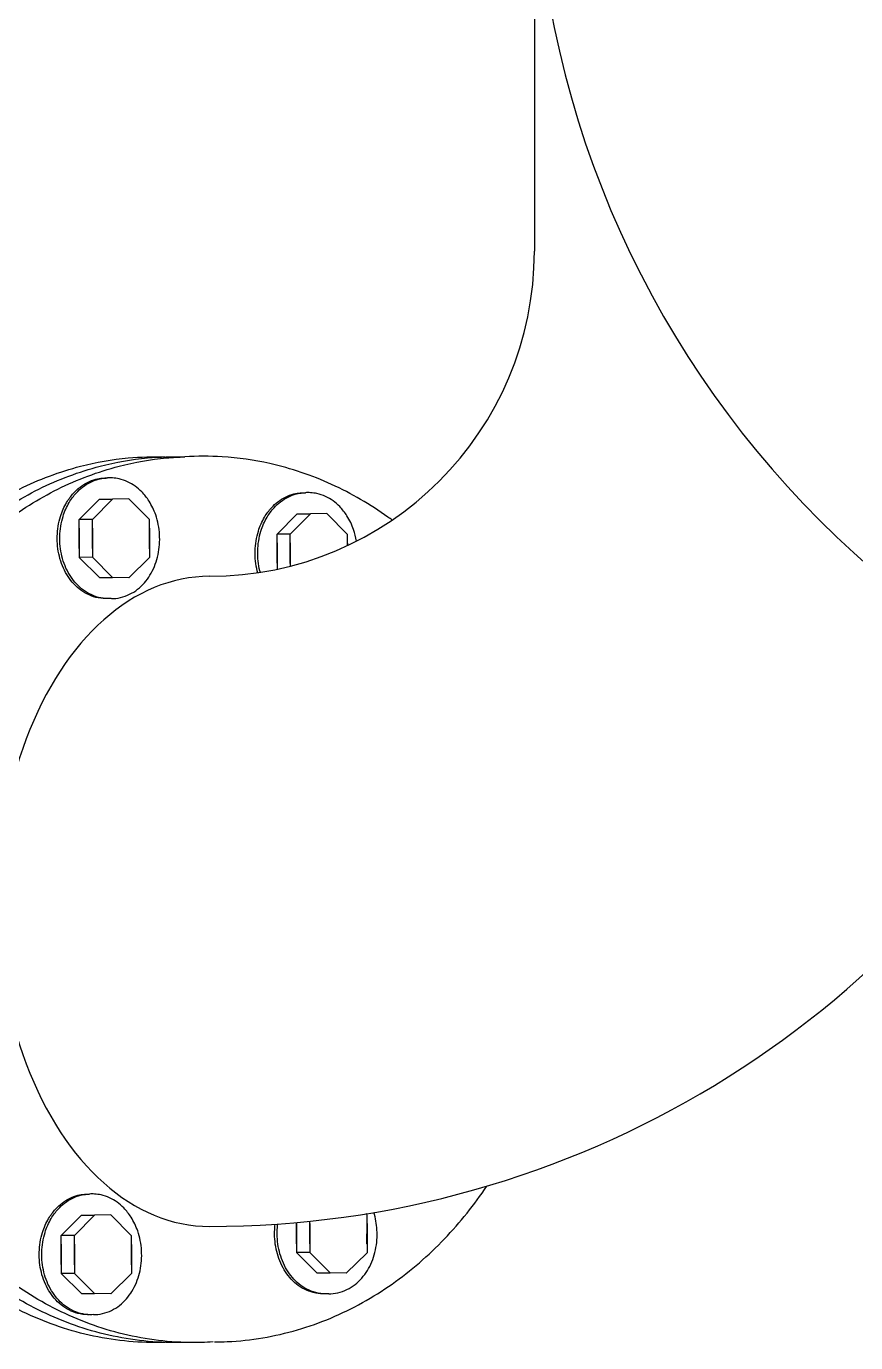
# Model space of a CAD drawing. Header units: inches. Extents: x 68782 to 87500, y -27905 to -16049.
# Drawn here: x 82455 to 82774, y -26075 to -25568 of the extents above; entities that cross this region are included whole.
import ezdxf

# ---------------------------------------------------------------- set-up
doc = ezdxf.new("R2010")
doc.units = ezdxf.units.IN
doc.header["$MEASUREMENT"] = 0
doc.layers.add('M-X-BKGD', color=8, linetype='Continuous')

msp = doc.modelspace()

# ---------------------------------------------------------------- linework, layer by layer
at = {"layer": 'M-X-BKGD'}
for p, q in [((82649.97, -25279.9), (82649.97, -25654.9)), ((82474.83, -25758.06), (82482.62, -25750.18)), ((82479.94, -25758.07), (82487.72, -25750.19)), ((82501.96, -25758.1), (82493.97, -25750.11)), ((82474.83, -25769.25), (82474.83, -25758.06)), ((82479.94, -25758.07), (82474.83, -25758.06)), ((82479.94, -25769.26), (82479.94, -25758.07)), ((82501.96, -25769.3), (82501.96, -25758.1)), ((82550.97, -25763.72), (82558.75, -25755.84)), ((82556.07, -25763.73), (82563.86, -25755.85)), ((82578.09, -25763.77), (82570.1, -25755.78)), ((82474.83, -25761.42), (82474.83, -25772.61)), ((82479.94, -25761.4), (82479.94, -25772.6)), ((82501.95, -25769.26), (82501.96, -25761.39)), ((82501.96, -25761.44), (82501.96, -25772.64)), ((82550.97, -25774.91), (82550.97, -25763.72)), ((82556.07, -25763.73), (82550.97, -25763.72)), ((82556.07, -25774.92), (82556.07, -25763.73)), ((82578.09, -25768.05), (82578.09, -25763.77)), ((82550.97, -25767.08), (82550.97, -25777.17)), ((82556.07, -25767.07), (82556.07, -25775.97)), ((82578.09, -25767.11), (82578.09, -25768.05)), ((82578.1, -25768.05), (82578.1, -25767.06)), ((82479.94, -25772.6), (82474.83, -25772.61)), ((82474.83, -25772.61), (82482.63, -25780.39)), ((82479.94, -25772.6), (82487.72, -25780.39)), ((82501.96, -25772.64), (82493.97, -25780.47)), ((82467.91, -26033.4), (82475.7, -26025.52)), ((82473.01, -26033.41), (82480.8, -26025.53)), ((82495.04, -26033.45), (82487.05, -26025.46)), ((82585.59, -26025.45), (82585.17, -26025.04)), ((82585.59, -26036.65), (82585.59, -26025.45)), ((82558.46, -26036.6), (82558.46, -26028.4)), ((82558.46, -26028.77), (82558.46, -26039.96)), ((82563.57, -26036.61), (82563.57, -26027.91)), ((82563.57, -26028.76), (82563.57, -26039.95)), ((82585.58, -26036.61), (82585.6, -26028.74)), ((82585.59, -26028.79), (82585.59, -26039.99)), ((82467.91, -26044.59), (82467.91, -26033.4)), ((82473.01, -26033.41), (82467.91, -26033.4)), ((82467.91, -26036.76), (82467.91, -26047.95)), ((82473.01, -26044.6), (82473.01, -26033.41)), ((82473.01, -26036.75), (82473.01, -26047.94)), ((82495.03, -26044.6), (82495.04, -26036.74)), ((82495.04, -26044.64), (82495.04, -26033.45)), ((82495.04, -26036.79), (82495.04, -26047.98)), ((82563.57, -26039.95), (82558.46, -26039.96)), ((82558.46, -26039.96), (82566.27, -26047.74)), ((82563.57, -26039.95), (82571.36, -26047.74)), ((82585.59, -26039.99), (82577.6, -26047.82)), ((82473.01, -26047.94), (82467.91, -26047.95)), ((82467.91, -26047.95), (82475.71, -26055.74)), ((82473.01, -26047.94), (82480.8, -26055.74)), ((82495.04, -26047.98), (82487.05, -26055.81))]:
    msp.add_line(p, q, dxfattribs=at)
at = {"layer": 'M-X-BKGD', "linetype": 'Continuous', "ltscale": 0.05}
for p, q in [((82482.63, -25750.19), (82487.72, -25750.19)), ((82493.97, -25750.11), (82487.72, -25750.19)), ((82558.77, -25755.85), (82563.86, -25755.85)), ((82570.1, -25755.78), (82563.86, -25755.85)), ((82482.63, -25780.39), (82487.72, -25780.39)), ((82493.97, -25780.47), (82487.72, -25780.39)), ((82475.71, -26025.53), (82480.8, -26025.53)), ((82487.05, -26025.46), (82480.8, -26025.53)), ((82566.27, -26047.74), (82571.36, -26047.74)), ((82577.6, -26047.82), (82571.36, -26047.74)), ((82475.71, -26055.74), (82480.8, -26055.74)), ((82487.05, -26055.81), (82480.8, -26055.74))]:
    msp.add_line(p, q, dxfattribs=at)
at = {"layer": 'M-X-BKGD'}
for centre, radius, start, end in [((83024.97, -25493.29), 375, 180, 270), ((82524.97, -25654.9), 125, 270, 0), ((82524.97, -25654.9), 375, 270, 332.3893)]:
    msp.add_arc(centre, radius, start, end, dxfattribs=at)
msp.add_ellipse((82524.97, -25904.9), major_axis=(0, -125), ratio=0.650838, start_param=3.141592, end_param=6.283186, dxfattribs=at)
at = {"layer": 'M-X-BKGD', "linetype": 'Continuous', "ltscale": 0.05}
for points, knots in [([(82507.96, -26074.5), (82506.16, -26074.55), (82504.35, -26074.57), (82493.36, -26074.4), (82484.24, -26073.15), (82466.58, -26068.61), (82458.09, -26065.32), (82442.1, -26057.08), (82434.62, -26052.14), (82420.83, -26040.97), (82414.51, -26034.76), (82403.07, -26021.37), (82397.94, -26014.2), (82383.72, -25990.66), (82376.67, -25973.04), (82367.62, -25936.37), (82365.63, -25917.31), (82366.67, -25879.36), (82369.71, -25860.46), (82379.58, -25828.59), (82385.4, -25815.24), (82398.38, -25793.39), (82404.91, -25784.49), (82417.93, -25770.3), (82424.03, -25764.67), (82437.24, -25754.56), (82444.35, -25750.09), (82459.36, -25742.65), (82467.25, -25739.68), (82481.38, -25736.04), (82487.52, -25734.97), (82498.44, -25733.96), (82503.22, -25733.81), (82508, -25733.96)], [-3.164404, -3.164404, -3.164404, -3.164404, -3.130391, -3.130391, -2.957745, -2.957745, -2.785098, -2.785098, -2.612451, -2.612451, -2.439805, -2.439805, -2.267158, -2.267158, -1.899974, -1.899974, -1.532789, -1.532789, -1.165605, -1.165605, -0.882423, -0.882423, -0.666688, -0.666688, -0.50513, -0.50513, -0.343573, -0.343573, -0.18384, -0.18384, -0.066899, -0.066899, 0.023073, 0.023073, 0.023073, 0.023073]), ([(82515.46, -26074.5), (82513.66, -26074.55), (82511.85, -26074.57), (82500.86, -26074.4), (82491.74, -26073.15), (82474.08, -26068.61), (82465.59, -26065.32), (82449.6, -26057.08), (82442.12, -26052.14), (82428.33, -26040.97), (82422.01, -26034.76), (82410.57, -26021.37), (82405.44, -26014.2), (82391.22, -25990.66), (82384.17, -25973.04), (82375.12, -25936.37), (82373.13, -25917.31), (82374.17, -25879.36), (82377.21, -25860.46), (82387.08, -25828.59), (82392.9, -25815.24), (82405.88, -25793.39), (82412.41, -25784.49), (82425.43, -25770.3), (82431.53, -25764.67), (82444.74, -25754.56), (82451.85, -25750.09), (82466.86, -25742.65), (82474.75, -25739.68), (82488.88, -25736.04), (82495.02, -25734.97), (82505.94, -25733.96), (82510.72, -25733.81), (82515.5, -25733.96)], [-3.164404, -3.164404, -3.164404, -3.164404, -3.130391, -3.130391, -2.957745, -2.957745, -2.785098, -2.785098, -2.612451, -2.612451, -2.439805, -2.439805, -2.267158, -2.267158, -1.899974, -1.899974, -1.532789, -1.532789, -1.165605, -1.165605, -0.882423, -0.882423, -0.666688, -0.666688, -0.50513, -0.50513, -0.343573, -0.343573, -0.18384, -0.18384, -0.066899, -0.066899, 0.023073, 0.023073, 0.023073, 0.023073]), ([(82526.43, -26074.32), (82523.41, -26074.51), (82520.38, -26074.59), (82508.17, -26074.4), (82499.05, -26073.15), (82481.38, -26068.61), (82472.89, -26065.32), (82456.9, -26057.08), (82449.43, -26052.14), (82435.63, -26040.97), (82429.32, -26034.76), (82417.87, -26021.37), (82412.75, -26014.2), (82398.53, -25990.66), (82391.48, -25973.04), (82382.43, -25936.37), (82380.43, -25917.31), (82381.48, -25879.36), (82384.51, -25860.46), (82394.39, -25828.59), (82400.2, -25815.24), (82413.19, -25793.39), (82419.71, -25784.49), (82432.74, -25770.3), (82438.83, -25764.67), (82452.05, -25754.56), (82459.15, -25750.09), (82474.16, -25742.65), (82482.05, -25739.68), (82496.19, -25736.04), (82502.32, -25734.97), (82510.82, -25734.18), (82513.16, -25734.04), (82515.5, -25733.96)], [-3.187483, -3.187483, -3.187483, -3.187483, -3.130391, -3.130391, -2.957745, -2.957745, -2.785098, -2.785098, -2.612451, -2.612451, -2.439805, -2.439805, -2.267158, -2.267158, -1.899974, -1.899974, -1.532789, -1.532789, -1.165605, -1.165605, -0.882423, -0.882423, -0.666688, -0.666688, -0.50513, -0.50513, -0.343573, -0.343573, -0.18384, -0.18384, -0.066899, -0.066899, -0.022777, -0.022777, -0.022777, -0.022777]), ([(82595.23, -25758.28), (82594.71, -25757.89), (82594.17, -25757.51), (82586.88, -25752.28), (82579.63, -25748.04), (82564.39, -25741.09), (82556.41, -25738.38), (82542.17, -25735.19), (82536, -25734.32), (82525.04, -25733.65), (82520.24, -25733.66), (82515.45, -25733.97)], [-0.5178874, -0.5178874, -0.5178874, -0.5178874, -0.5051304, -0.5051304, -0.3435728, -0.3435728, -0.1838404, -0.1838404, -0.0668993, -0.0668993, 0.0233493, 0.0233493, 0.0233493, 0.0233493]), ([(82485.74, -25788.49), (82485.49, -25788.5), (82485.25, -25788.5), (82483.75, -25788.48), (82482.51, -25788.31), (82480.1, -25787.69), (82478.94, -25787.24), (82476.76, -25786.12), (82475.75, -25785.44), (82473.87, -25783.92), (82473.01, -25783.07), (82471.45, -25781.25), (82470.75, -25780.27), (82468.81, -25777.07), (82467.85, -25774.67), (82466.62, -25769.67), (82466.35, -25767.07), (82466.49, -25761.9), (82466.9, -25759.33), (82468.25, -25754.98), (82469.04, -25753.17), (82470.81, -25750.19), (82471.7, -25748.98), (82473.47, -25747.04), (82474.3, -25746.27), (82476.1, -25744.9), (82477.07, -25744.29), (82479.12, -25743.27), (82480.19, -25742.87), (82482.12, -25742.37), (82482.95, -25742.23), (82484.44, -25742.09), (82485.09, -25742.07), (82485.74, -25742.09)], [-3.164404, -3.164404, -3.164404, -3.164404, -3.130391, -3.130391, -2.957745, -2.957745, -2.785098, -2.785098, -2.612451, -2.612451, -2.439805, -2.439805, -2.267158, -2.267158, -1.899974, -1.899974, -1.532789, -1.532789, -1.165605, -1.165605, -0.882423, -0.882423, -0.666688, -0.666688, -0.50513, -0.50513, -0.343573, -0.343573, -0.18384, -0.18384, -0.066899, -0.066899, 0.023073, 0.023073, 0.023073, 0.023073]), ([(82487.23, -25788.47), (82486.82, -25788.49), (82486.41, -25788.5), (82484.74, -25788.48), (82483.5, -25788.31), (82481.1, -25787.69), (82479.94, -25787.24), (82477.76, -25786.12), (82476.74, -25785.44), (82474.86, -25783.92), (82474, -25783.07), (82472.44, -25781.25), (82471.74, -25780.27), (82469.81, -25777.07), (82468.85, -25774.67), (82467.61, -25769.67), (82467.34, -25767.07), (82467.48, -25761.9), (82467.9, -25759.33), (82469.24, -25754.98), (82470.03, -25753.17), (82471.8, -25750.19), (82472.69, -25748.98), (82474.47, -25747.04), (82475.3, -25746.27), (82477.1, -25744.9), (82478.07, -25744.29), (82480.11, -25743.27), (82481.19, -25742.87), (82483.11, -25742.37), (82483.95, -25742.23), (82485.11, -25742.12), (82485.42, -25742.1), (82485.74, -25742.09)], [-3.187483, -3.187483, -3.187483, -3.187483, -3.130391, -3.130391, -2.957745, -2.957745, -2.785098, -2.785098, -2.612451, -2.612451, -2.439805, -2.439805, -2.267158, -2.267158, -1.899974, -1.899974, -1.532789, -1.532789, -1.165605, -1.165605, -0.882423, -0.882423, -0.666688, -0.666688, -0.50513, -0.50513, -0.343573, -0.343573, -0.18384, -0.18384, -0.066899, -0.066899, -0.022777, -0.022777, -0.022777, -0.022777]), ([(82487.29, -25788.47), (82487.52, -25788.46), (82487.74, -25788.46), (82489.22, -25788.39), (82490.46, -25788.18), (82492.84, -25787.48), (82493.98, -25787), (82496.13, -25785.81), (82497.12, -25785.1), (82498.95, -25783.52), (82499.79, -25782.65), (82501.29, -25780.77), (82501.95, -25779.77), (82503.79, -25776.51), (82504.67, -25774.08), (82505.74, -25769.04), (82505.93, -25766.44), (82505.62, -25761.28), (82505.13, -25758.72), (82503.64, -25754.42), (82502.79, -25752.63), (82500.93, -25749.71), (82500, -25748.52), (82498.17, -25746.65), (82497.31, -25745.91), (82495.47, -25744.59), (82494.48, -25744.01), (82492.41, -25743.06), (82491.32, -25742.69), (82489.38, -25742.26), (82488.54, -25742.14), (82487.04, -25742.05), (82486.39, -25742.05), (82485.74, -25742.09)], [-3.16167, -3.16167, -3.16167, -3.16167, -3.130391, -3.130391, -2.957745, -2.957745, -2.785098, -2.785098, -2.612451, -2.612451, -2.439805, -2.439805, -2.267158, -2.267158, -1.899974, -1.899974, -1.532789, -1.532789, -1.165605, -1.165605, -0.882423, -0.882423, -0.666688, -0.666688, -0.50513, -0.50513, -0.343573, -0.343573, -0.18384, -0.18384, -0.066899, -0.066899, 0.023349, 0.023349, 0.023349, 0.023349]), ([(82543.55, -25778.51), (82543.48, -25778.29), (82543.43, -25778.06), (82542.75, -25775.33), (82542.48, -25772.74), (82542.62, -25767.56), (82543.04, -25764.99), (82544.38, -25760.65), (82545.17, -25758.83), (82546.94, -25755.85), (82547.83, -25754.64), (82549.61, -25752.7), (82550.44, -25751.94), (82552.24, -25750.56), (82553.21, -25749.95), (82555.25, -25748.94), (82556.33, -25748.53), (82558.25, -25748.04), (82559.09, -25747.89), (82560.58, -25747.75), (82561.23, -25747.73), (82561.88, -25747.75)], [-1.933472, -1.933472, -1.933472, -1.933472, -1.899974, -1.899974, -1.532789, -1.532789, -1.165605, -1.165605, -0.882423, -0.882423, -0.666688, -0.666688, -0.50513, -0.50513, -0.343573, -0.343573, -0.18384, -0.18384, -0.066899, -0.066899, 0.023073, 0.023073, 0.023073, 0.023073]), ([(82544.5, -25778.37), (82544.45, -25778.19), (82544.41, -25778.01), (82543.75, -25775.33), (82543.48, -25772.74), (82543.62, -25767.56), (82544.03, -25764.99), (82545.38, -25760.65), (82546.17, -25758.83), (82547.94, -25755.85), (82548.83, -25754.64), (82550.6, -25752.7), (82551.43, -25751.94), (82553.23, -25750.56), (82554.2, -25749.95), (82556.25, -25748.94), (82557.32, -25748.53), (82559.25, -25748.04), (82560.08, -25747.89), (82561.24, -25747.78), (82561.56, -25747.76), (82561.88, -25747.75)], [-1.926206, -1.926206, -1.926206, -1.926206, -1.899974, -1.899974, -1.532789, -1.532789, -1.165605, -1.165605, -0.882423, -0.882423, -0.666688, -0.666688, -0.50513, -0.50513, -0.343573, -0.343573, -0.18384, -0.18384, -0.066899, -0.066899, -0.022777, -0.022777, -0.022777, -0.022777]), ([(82581.55, -25766.36), (82581.3, -25764.86), (82580.92, -25763.38), (82579.78, -25760.08), (82578.93, -25758.29), (82577.07, -25755.37), (82576.14, -25754.19), (82574.3, -25752.31), (82573.45, -25751.57), (82571.6, -25750.25), (82570.62, -25749.67), (82568.54, -25748.73), (82567.45, -25748.36), (82565.51, -25747.92), (82564.67, -25747.8), (82563.18, -25747.71), (82562.53, -25747.71), (82561.87, -25747.75)], [-1.382188, -1.382188, -1.382188, -1.382188, -1.165605, -1.165605, -0.882423, -0.882423, -0.666688, -0.666688, -0.50513, -0.50513, -0.343573, -0.343573, -0.18384, -0.18384, -0.066899, -0.066899, 0.023349, 0.023349, 0.023349, 0.023349]), ([(82526.86, -26074.32), (82528.52, -26074.31), (82530.18, -26074.27), (82541.01, -26073.76), (82550.09, -26072.22), (82567.6, -26067.11), (82575.98, -26063.56), (82591.69, -26054.81), (82599.01, -26049.63), (82612.44, -26038.03), (82618.56, -26031.61), (82626.73, -26021.4), (82629.27, -26017.95), (82631.66, -26014.4)], [-3.1616702, -3.1616702, -3.1616702, -3.1616702, -3.1303914, -3.1303914, -2.9577447, -2.9577447, -2.785098, -2.785098, -2.6124513, -2.6124513, -2.4398045, -2.4398045, -2.3558857, -2.3558857, -2.3558857, -2.3558857]), ([(82478.82, -26063.83), (82478.57, -26063.84), (82478.33, -26063.84), (82476.83, -26063.82), (82475.59, -26063.65), (82473.18, -26063.03), (82472.02, -26062.58), (82469.84, -26061.46), (82468.82, -26060.79), (82466.94, -26059.27), (82466.08, -26058.42), (82464.53, -26056.59), (82463.83, -26055.62), (82461.89, -26052.41), (82460.93, -26050.01), (82459.7, -26045.01), (82459.42, -26042.42), (82459.57, -26037.25), (82459.98, -26034.67), (82461.33, -26030.33), (82462.12, -26028.51), (82463.89, -26025.53), (82464.78, -26024.32), (82466.55, -26022.39), (82467.38, -26021.62), (82469.18, -26020.24), (82470.15, -26019.63), (82472.2, -26018.62), (82473.27, -26018.21), (82475.2, -26017.72), (82476.03, -26017.57), (82477.52, -26017.43), (82478.17, -26017.41), (82478.82, -26017.44)], [-3.164404, -3.164404, -3.164404, -3.164404, -3.130391, -3.130391, -2.957745, -2.957745, -2.785098, -2.785098, -2.612451, -2.612451, -2.439805, -2.439805, -2.267158, -2.267158, -1.899974, -1.899974, -1.532789, -1.532789, -1.165605, -1.165605, -0.882423, -0.882423, -0.666688, -0.666688, -0.50513, -0.50513, -0.343573, -0.343573, -0.18384, -0.18384, -0.066899, -0.066899, 0.023073, 0.023073, 0.023073, 0.023073]), ([(82480.31, -26063.81), (82479.9, -26063.84), (82479.49, -26063.85), (82477.82, -26063.82), (82476.58, -26063.65), (82474.17, -26063.03), (82473.02, -26062.58), (82470.84, -26061.46), (82469.82, -26060.79), (82467.94, -26059.27), (82467.08, -26058.42), (82465.52, -26056.59), (82464.82, -26055.62), (82462.88, -26052.41), (82461.92, -26050.01), (82460.69, -26045.01), (82460.42, -26042.42), (82460.56, -26037.25), (82460.97, -26034.67), (82462.32, -26030.33), (82463.11, -26028.51), (82464.88, -26025.53), (82465.77, -26024.32), (82467.55, -26022.39), (82468.38, -26021.62), (82470.18, -26020.24), (82471.14, -26019.63), (82473.19, -26018.62), (82474.27, -26018.21), (82476.19, -26017.72), (82477.03, -26017.57), (82478.19, -26017.46), (82478.5, -26017.45), (82478.82, -26017.44)], [-3.187483, -3.187483, -3.187483, -3.187483, -3.130391, -3.130391, -2.957745, -2.957745, -2.785098, -2.785098, -2.612451, -2.612451, -2.439805, -2.439805, -2.267158, -2.267158, -1.899974, -1.899974, -1.532789, -1.532789, -1.165605, -1.165605, -0.882423, -0.882423, -0.666688, -0.666688, -0.50513, -0.50513, -0.343573, -0.343573, -0.18384, -0.18384, -0.066899, -0.066899, -0.022777, -0.022777, -0.022777, -0.022777]), ([(82480.37, -26063.81), (82480.6, -26063.81), (82480.82, -26063.8), (82482.3, -26063.73), (82483.54, -26063.52), (82485.92, -26062.83), (82487.06, -26062.34), (82489.2, -26061.15), (82490.2, -26060.45), (82492.03, -26058.86), (82492.86, -26057.99), (82494.36, -26056.12), (82495.03, -26055.12), (82496.87, -26051.85), (82497.75, -26049.42), (82498.82, -26044.39), (82499.01, -26041.78), (82498.7, -26036.62), (82498.21, -26034.06), (82496.72, -26029.76), (82495.87, -26027.97), (82494.01, -26025.05), (82493.08, -26023.87), (82491.25, -26021.99), (82490.39, -26021.25), (82488.55, -26019.93), (82487.56, -26019.35), (82485.48, -26018.41), (82484.4, -26018.04), (82482.46, -26017.6), (82481.62, -26017.48), (82480.12, -26017.39), (82479.47, -26017.39), (82478.82, -26017.44)], [-3.16167, -3.16167, -3.16167, -3.16167, -3.130391, -3.130391, -2.957745, -2.957745, -2.785098, -2.785098, -2.612451, -2.612451, -2.439805, -2.439805, -2.267158, -2.267158, -1.899974, -1.899974, -1.532789, -1.532789, -1.165605, -1.165605, -0.882423, -0.882423, -0.666688, -0.666688, -0.50513, -0.50513, -0.343573, -0.343573, -0.18384, -0.18384, -0.066899, -0.066899, 0.023349, 0.023349, 0.023349, 0.023349]), ([(82570.93, -26055.82), (82571.15, -26055.82), (82571.38, -26055.81), (82572.85, -26055.74), (82574.09, -26055.53), (82576.48, -26054.83), (82577.62, -26054.35), (82579.76, -26053.16), (82580.76, -26052.45), (82582.59, -26050.87), (82583.42, -26050), (82584.92, -26048.12), (82585.59, -26047.13), (82587.42, -26043.86), (82588.3, -26041.43), (82589.38, -26036.39), (82589.57, -26033.79), (82589.28, -26028.94), (82588.88, -26026.69), (82588.21, -26024.53)], [-3.16167, -3.16167, -3.16167, -3.16167, -3.130391, -3.130391, -2.957745, -2.957745, -2.785098, -2.785098, -2.612451, -2.612451, -2.439805, -2.439805, -2.267158, -2.267158, -1.899974, -1.899974, -1.532789, -1.532789, -1.210184, -1.210184, -1.210184, -1.210184]), ([(82569.37, -26055.84), (82569.13, -26055.85), (82568.88, -26055.85), (82567.38, -26055.83), (82566.14, -26055.66), (82563.73, -26055.04), (82562.58, -26054.59), (82560.4, -26053.47), (82559.38, -26052.79), (82557.5, -26051.27), (82556.64, -26050.43), (82555.08, -26048.6), (82554.38, -26047.62), (82552.45, -26044.42), (82551.48, -26042.02), (82550.25, -26037.02), (82549.98, -26034.42), (82550.08, -26030.9), (82550.15, -26029.97), (82550.26, -26029.05)], [-3.164404, -3.164404, -3.164404, -3.164404, -3.130391, -3.130391, -2.957745, -2.957745, -2.785098, -2.785098, -2.612451, -2.612451, -2.439805, -2.439805, -2.267158, -2.267158, -1.899974, -1.899974, -1.532789, -1.532789, -1.400208, -1.400208, -1.400208, -1.400208]), ([(82570.87, -26055.82), (82570.46, -26055.84), (82570.04, -26055.85), (82568.38, -26055.83), (82567.14, -26055.66), (82564.73, -26055.04), (82563.57, -26054.59), (82561.39, -26053.47), (82560.38, -26052.79), (82558.5, -26051.27), (82557.64, -26050.43), (82556.08, -26048.6), (82555.38, -26047.62), (82553.44, -26044.42), (82552.48, -26042.02), (82551.25, -26037.02), (82550.97, -26034.42), (82551.07, -26030.88), (82551.15, -26029.93), (82551.27, -26028.98)], [-3.187483, -3.187483, -3.187483, -3.187483, -3.130391, -3.130391, -2.957745, -2.957745, -2.785098, -2.785098, -2.612451, -2.612451, -2.439805, -2.439805, -2.267158, -2.267158, -1.899974, -1.899974, -1.532789, -1.532789, -1.396903, -1.396903, -1.396903, -1.396903])]:
    msp.add_open_spline(points, degree=3, knots=knots, dxfattribs=at)

doc.saveas('drawing.dxf')
